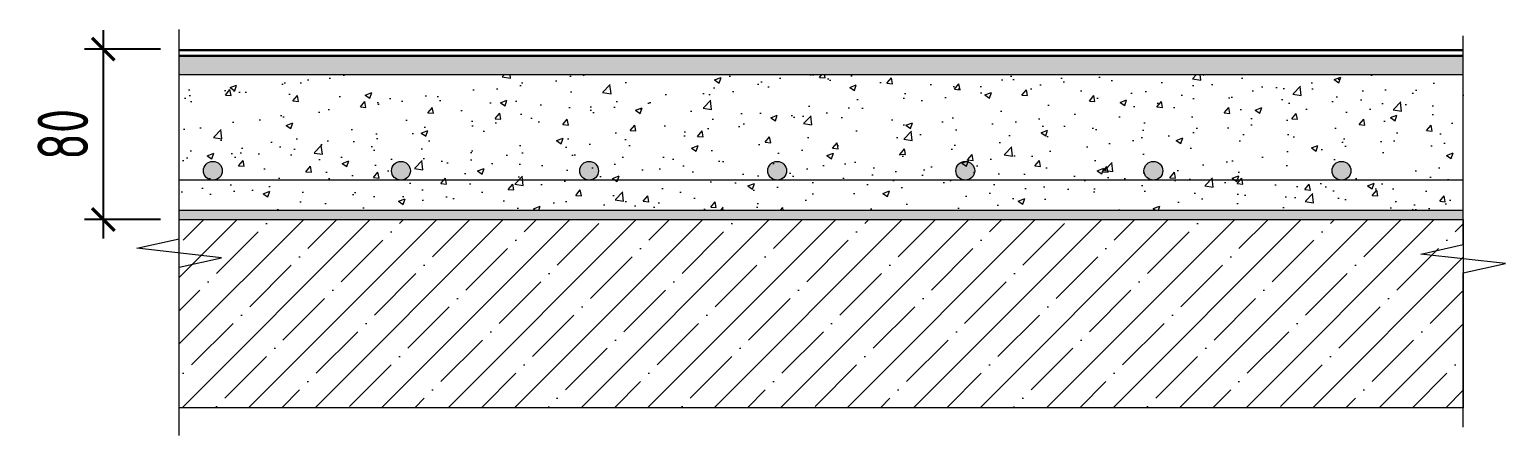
# Model space of a CAD drawing. Header units: millimetres. Extents: x 77165 to 11476408, y -193619 to 1121001.
# Drawn here: x 203348 to 211195, y 336623 to 338780 of the extents above; entities that cross this region are included whole.
import ezdxf

# ---------------------------------------------------------------- set-up
doc = ezdxf.new("R2010")
doc.units = ezdxf.units.MM
doc.layers.get('Defpoints').update_dxf_attribs({"color": 3})
doc.layers.add('Элементы узлов', color=7, linetype='Continuous', lineweight=9)
doc.styles.add('ISOCPEUR', font='isocpeur.ttf', dxfattribs={"width": 0.7, "height": 270})
doc.dimstyles.new('R_100', dxfattribs={"dimtxt": 270, "dimasz": 120, "dimexe": 100, "dimexo": 100, "dimgap": 80, "dimtad": 1, "dimdec": 0, "dimrnd": 5, "dimzin": 0, "dimdsep": 46, "dimtxsty": 'ISOCPEUR', "dimblk": 'ARCHTICK', "dimcen": 100, "dimdle": 100, "dimclrd": 256, "dimclre": 256, "dimclrt": 256, "dimadec": 0, "dimazin": 0, "dimtfac": 2, "dimtdec": 0, "dimtofl": 0, "dimtmove": 1, "dimatfit": 3, "dimfxl": 1, "dimtvp": 3, "dimtolj": 1, "dimtzin": 0, "dimarcsym": 0})

# ---------------------------------------------------------------- blocks, each defined once
blk = doc.blocks.new('*U614')
at = {"color": 8}
blk.add_lwpolyline([(0, -6.699), (0, 1.502), (2.25, 2.002), (-2.25, 2.502), (0, 3.002), (0, 14.093)], dxfattribs=at)
blk = doc.blocks.new('*U615')
at = {"color": 8}
blk.add_lwpolyline([(0, -6.506), (0, 2.443), (2.25, 2.943), (-2.25, 3.443), (0, 3.943), (0, 15.068)], dxfattribs=at)
blk = doc.blocks.new('_ARCHTICK')
at = {"color": 0, "linetype": 'ByBlock', "const_width": 0.15}
blk.add_lwpolyline([(-0.5, -0.5), (0.5, 0.5)], dxfattribs=at)
blk = doc.blocks.new('*D631')
at = {"layer": 'Defpoints', "color": 0, "transparency": 16777216}
for p in [(204144.2, 338676.3), (203740.3, 337770.6), (204144.2, 337770.6)]:
    blk.add_point(p, dxfattribs=at)
at = {"layer": 'Элементы узлов', "lineweight": -2, "transparency": 16777216}
for p, q in [((203740.3, 338776.3), (203740.3, 337670.6)), ((204044.2, 338676.3), (203640.3, 338676.3)), ((204044.2, 337770.6), (203640.3, 337770.6))]:
    blk.add_line(p, q, dxfattribs=at)
at = {"layer": 'Элементы узлов', "lineweight": -2, "transparency": 16777216, "xscale": 120, "yscale": 120, "zscale": 120}
for p, rotation in [((203740.3, 338676.3), 90), ((203740.3, 337770.6), 270)]:
    blk.add_blockref('_ARCHTICK', p, dxfattribs=dict(at, rotation=rotation))
at = {"layer": 'Элементы узлов', "lineweight": 15, "transparency": 16777216, "insert": (203525.3, 338223.4), "char_height": 270, "attachment_point": 5, "rotation": 90, "style": 'ISOCPEUR'}
blk.add_mtext('\\A1;80', dxfattribs=at)

msp = doc.modelspace()

# ---------------------------------------------------------------- hatches: boundary and pattern name
at = {"layer": 'Элементы узлов', "transparency": 33554559}
h = msp.add_hatch(dxfattribs=at)
h.set_pattern_fill('AR-CONC', color=256, scale=0.5, style=0)
h.set_pattern_definition([(50, (802802.44, -1332037.996), (91.0923345, -7.9695428), [9.525, -104.775]), (355, (802802.44, -1332038), (-17.6217107, 95.5284226), [7.62, -83.820292]), (100.4514447, (802810.03, -1332038.66), (73.4706235, 87.558876), [8.0950044, -89.0451223]), (46.1842, (802802.44, -1332012.6), (135.5395204, -21.021164), [14.2875, -157.1625]), (96.635558, (802813.73, -1332014.35), (118.702067, 123.713062), [12.142512, -133.567804]), (351.184151, (802802.44, -1332012.6), (118.702067, 123.713062), [11.429984, -125.729866]), (21, (802815.14, -1332018.946), (75.8071956, -51.132599), [9.525, -104.775]), (326, (802815.14, -1332018.95), (30.901014, 92.093983), [7.62, -83.82]), (71.451445, (802821.46, -1332023.21), (106.7082096, 40.9613844), [8.0950044, -89.044969]), (37.5, (802802.44, -1332037.996), (1.5443016, 42.27751944), [0, -82.804, 0, -85.09, 0, -84.1375]), (7.5, (802802.44, -1332037.996), (33.4098313, 50.0902874), [0, -48.514, 0, -80.899, 0, -32.0675]), (327.5, (802774.118, -1332037.996), (67.7952976, -2.864372), [0, -31.75, 0, -99.06, 0, -131.445]), (317.5, (802761.42, -1332037.996), (74.0645907, 12.7132455), [0, -41.275, 0, -65.786, 0, -93.345])])
h.paths.add_polyline_path([(210969.62696, 338540.6178), (210969.62696, 338640.6178), (204144.21438, 338640.6178), (204144.21438, 338540.6178)])
at = {"layer": 'Элементы узлов', "ltscale": 100, "true_color": 0x000000}
h = msp.add_hatch(dxfattribs=at)
h.set_pattern_fill('AR-CONC', color=18, scale=50, style=0)
h.set_pattern_definition([(50, (-4474185.95, 1070417.23), (358.630091, -31.376067), [37.5, -412.5]), (355, (-4474185.95, 1070417.23), (-69.375667, 376.096067), [30, -330]), (100.4514445, (-4474156.06, 1070414.62), (289.254423, 344.719995), [31.870096, -350.571056]), (46.1842, (-4474185.95, 1070517.23), (533.620665, -82.75964), [56.25, -618.75]), (96.635635, (-4474141.5, 1070510.34), (467.33097, 487.0593), [47.80517, -525.85688]), (351.184164, (-4474185.95, 1070517.23), (467.33097, 487.0593), [45, -495]), (21, (-4474135.95, 1070492.23), (298.453526, -201.309445), [37.5, -412.5]), (326, (-4474135.95, 1070492.23), (121.657666, 362.575023), [30, -330]), (71.451445, (-4474111.08, 1070475.46), (420.111188, 161.265576), [31.870095, -350.571056]), (37.5, (-4474185.95, 1070417.23), (6.0799277, 166.446927), [0, -326, 0, -335, 0, -331.25]), (7.5, (-4474185.95, 1070417.23), (131.534769, 197.205856), [0, -191, 0, -318.5, 0, -126.25]), (327.5, (-4474297.45, 1070417.23), (266.911218, -11.277436), [0, -125, 0, -390, 0, -517.5]), (317.5, (-4474347.45, 1070417.23), (291.593085, 50.052491), [0, -162.5, 0, -259, 0, -367.5])])
h.paths.add_polyline_path([(210969.62696, 338540.6178), (204144.21438, 338540.6178), (204144.21438, 337820.6178), (210969.62696, 337820.6178)])
at = {"layer": 'Элементы узлов', "transparency": 33554687}
h = msp.add_hatch(color=256, dxfattribs=at)
h.set_gradient(color2=(0, 0, 0), tint=1, name='SPHERICAL')
h.paths.add_polyline_path([(204372.82603, 338029.69356, 1), (204272.82603, 338029.69356, 1)])
h = msp.add_hatch(color=256, dxfattribs=at)
h.set_gradient(color2=(0, 0, 0), tint=1, name='SPHERICAL')
h.paths.add_polyline_path([(205372.82603, 338029.69356, 1), (205272.82603, 338029.69356, 1)])
h = msp.add_hatch(color=256, dxfattribs=at)
h.set_gradient(color2=(0, 0, 0), tint=1, name='SPHERICAL')
h.paths.add_polyline_path([(206372.82603, 338029.69356, 1), (206272.82603, 338029.69356, 1)])
h = msp.add_hatch(color=256, dxfattribs=at)
h.set_gradient(color2=(0, 0, 0), tint=1, name='SPHERICAL')
h.paths.add_polyline_path([(207372.82603, 338029.69356, 1), (207272.82603, 338029.69356, 1)])
h = msp.add_hatch(color=256, dxfattribs=at)
h.set_gradient(color2=(0, 0, 0), tint=1, name='SPHERICAL')
h.paths.add_polyline_path([(208372.82603, 338029.69356, 1), (208272.82603, 338029.69356, 1)])
h = msp.add_hatch(color=256, dxfattribs=at)
h.set_gradient(color2=(0, 0, 0), tint=1, name='SPHERICAL')
h.paths.add_polyline_path([(209372.82603, 338029.69356, 1), (209272.82603, 338029.69356, 1)])
h = msp.add_hatch(color=256, dxfattribs=at)
h.set_gradient(color2=(0, 0, 0), tint=1, name='SPHERICAL')
h.paths.add_polyline_path([(210372.82603, 338029.69356, 1), (210272.82603, 338029.69356, 1)])
msp.add_hatch(color=256, dxfattribs=at).paths.add_polyline_path([(204144.21438, 337820.6178), (204144.21438, 337770.6178), (210969.62696, 337770.6178), (210969.62696, 337820.6178)])
at = {"layer": 'Элементы узлов', "ltscale": 100, "true_color": 0x000000}
h = msp.add_hatch(dxfattribs=at)
h.set_pattern_fill('ANSI35', color=18, scale=1000, style=0)
h.set_pattern_definition([(45, (-4474185.95, 1070267.23), (-176.776695, 176.776695), []), (45, (-4474009.17, 1070267.23), (-176.776695, 176.776695), [312.5, -62.5, 0, -62.5])])
h.paths.add_polyline_path([(210969.62696, 337770.6178), (204144.21438, 337770.6178), (204144.21438, 336770.6178), (210969.62696, 336770.6178)])

# ---------------------------------------------------------------- linework, layer by layer
at = {"layer": 'Элементы узлов', "lineweight": 30}
for p, q in [((204144.21438, 338670.6178), (210969.62696, 338670.6178)), ((204144.21438, 338640.6178), (210969.62696, 338640.6178))]:
    msp.add_line(p, q, dxfattribs=at)
at = {"layer": 'Элементы узлов'}
for points in [[(204144.21438, 338540.6178), (210969.62696, 338540.6178)], [(210969.62696, 337979.69356), (204144.21438, 337979.69356)], [(204144.21438, 337820.6178), (204144.21438, 337820.6178), (210969.62696, 337820.6178)]]:
    msp.add_lwpolyline(points, dxfattribs=at)
at = {"layer": 'Элементы узлов', "color": 18, "lineweight": 5, "ltscale": 100, "true_color": 0x000000}
msp.add_lwpolyline([(204144.21438, 337770.6178), (210969.62696, 337770.6178), (210969.62696, 336770.6178), (204144.21438, 336770.6178)], close=True, dxfattribs=at)
at = {"layer": 'Элементы узлов'}
for centre in [(204322.82603, 338029.69356), (205322.82603, 338029.69356), (206322.82603, 338029.69356), (207322.82603, 338029.69356), (208322.82603, 338029.69356), (209322.82603, 338029.69356), (210322.82603, 338029.69356)]:
    msp.add_circle(centre, 50, dxfattribs=at)

# ---------------------------------------------------------------- block references
at = {"layer": 'Элементы узлов', "xscale": 100, "yscale": 100, "zscale": 100}
for name, p in [('*U615', (204144.21438, 337273.51197)), ('*U614', (210969.62696, 337337.00207))]:
    msp.add_blockref(name, p, dxfattribs=at)

# ---------------------------------------------------------------- dimensions: what is measured, and where the dimension line sits
at = {"layer": 'Элементы узлов', "lineweight": 15}
dim = msp.add_linear_dim(base=(203740.27309, 337770.6178), p1=(204144.21438, 338676.26436), p2=(204144.21438, 337770.6178), angle=90, text='80', dimstyle='R_100', override={"dimpost": '\\X'}, dxfattribs=at)
dim.commit()
dim.dimension.update_dxf_attribs({"geometry": '*D631', "text_midpoint": (203525.27309, 338223.44108)})

doc.saveas('drawing.dxf')
